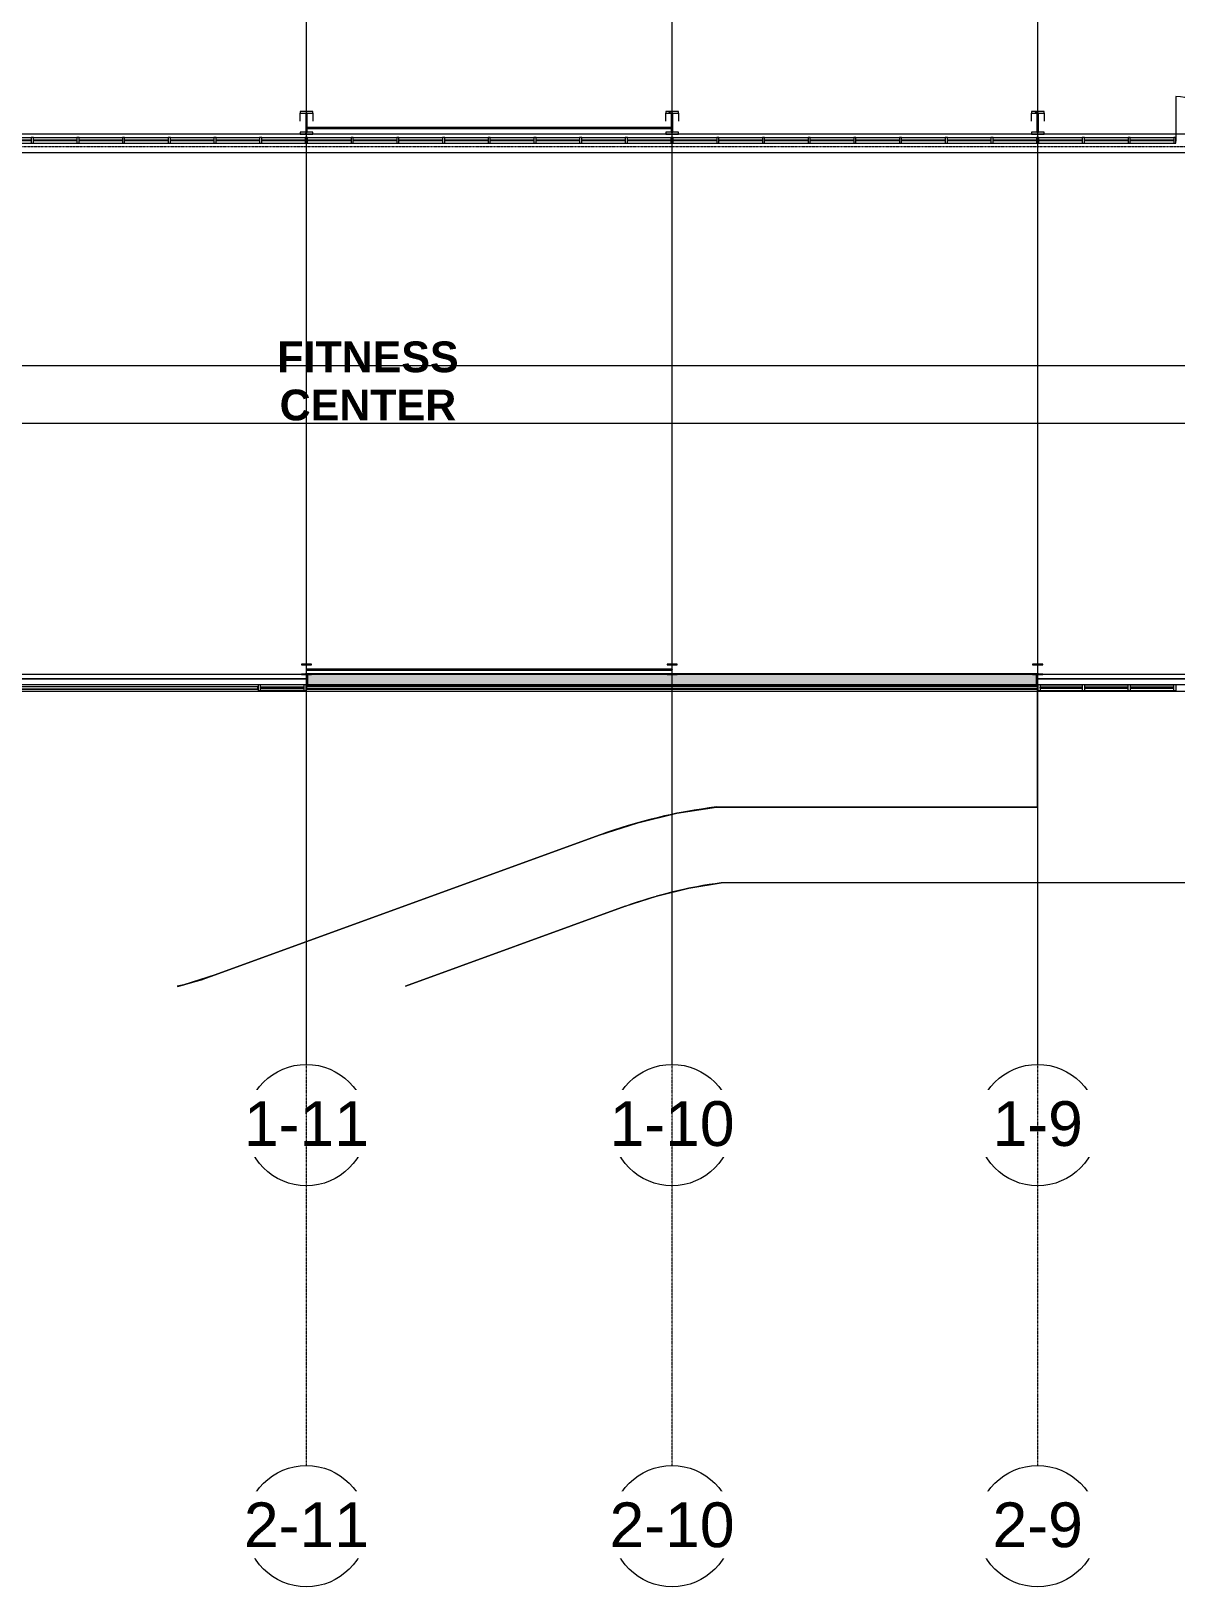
# Model space of a CAD drawing. Header units: inches. Extents: x 25369 to 33163, y -23509 to -20274.
# Drawn here: x 29088 to 29995, y -23509 to -22278 of the extents above; entities that cross this region are included whole.
import ezdxf

# ---------------------------------------------------------------- set-up
doc = ezdxf.new("R2010")
doc.units = ezdxf.units.IN
doc.header["$MEASUREMENT"] = 0
doc.linetypes.add('Grid Line 1_2_', pattern=[0.875, 0.5, -0.125, 0.125, -0.125])
for name, color, linetype, lineweight in [('A-DOOR', 31, 'Continuous', 13), ('A-FLOR', 192, 'Continuous', 13), ('A-GLAZ-CURT', 52, 'Continuous', 13), ('A-GLAZ-CWMG', 51, 'Continuous', 13), ('A-SITE-ROAD', 130, 'Continuous', 13), ('A-SITE-SWLK', 140, 'Continuous', 13), ('A-WALL', 113, 'Continuous', 13), ('A-WALL-PATT', 111, 'Continuous', 25), ('C-TOPO', 7, 'Continuous', 13), ('G-ANNO-SYMB', 111, 'Continuous', 9), ('L-SITE-WALL', 31, 'Continuous', 13), ('M-AREA-IDEN', 171, 'Continuous', 9), ('S-BEAM', 12, 'Continuous', 13), ('S-COLS', 52, 'Continuous', 13), ('S-GRID', 1, 'Continuous', 9), ('S-GRID-IDEN', 1, 'Continuous', 9)]:
    doc.layers.add(name, color=color, linetype=linetype, lineweight=lineweight)
doc.styles.add('Arial', font='arial.ttf', dxfattribs={"height": 35.407186})
doc.styles.add('Arial_B', font='arialbd.ttf', dxfattribs={"height": 24.354149})
pattern_1 = [(225, (29885.494, -22360.053), (19.00703, -19.00703), []), (225, (29885.494, -22388.853), (19.00703, -19.00703), [])]
pattern_2 = [(225, (29595.994, -22360.053), (19.00703, -19.00703), []), (225, (29595.994, -22388.853), (19.00703, -19.00703), [])]
pattern_3 = [(225, (29306.494, -22360.053), (19.00703, -19.00703), []), (225, (29306.494, -22388.853), (19.00703, -19.00703), [])]

# ---------------------------------------------------------------- blocks, each defined once
blk = doc.blocks.new('Struct_Xcel_Sports Complex_rvt-2-Overall Floor Plan')
at = {"layer": 'A-FLOR', "color": 43, "lineweight": 9}
for p, q in [((23375.5, -22790.8), (22941.6, -22790.8)), ((24133, -22790.8), (23954.3, -22790.8))]:
    blk.add_line(p, q, dxfattribs=at)
at = {"layer": 'L-SITE-WALL', "color": 43, "lineweight": 9}
for p, q in [((23337.1, -22798.8), (22941, -22798.8)), ((22941.6, -22790.8), (23375.5, -22790.8)), ((23954.5, -22798.8), (23375.3, -22798.8)), ((23954.3, -22790.8), (24133, -22790.8))]:
    blk.add_line(p, q, dxfattribs=at)
blk = doc.blocks.new('W-Wide Flange-Column - B2_E-V1-Overall Floor Plan')
at = {"layer": 'S-COLS', "lineweight": 9}
h = blk.add_hatch(dxfattribs=at)
h.set_pattern_fill('FP_8', color=253, style=0, pattern_type=2)
h.set_pattern_definition([(225, (29306.494, -22783.178), (19.00703, -19.00703), []), (225, (29306.494, -22811.978), (19.00703, -19.00703), [])])
h.paths.add_polyline_path([(4, 4.1), (-4, 4.1), (-4, 3.7), (-0.8, 3.7), (-0.3, 3.5), (-0.1, 3), (-0.1, 0.7), (0.1, 0.7), (0.1, 0.7), (0.1, 3), (0.3, 3.5), (0.8, 3.7), (4, 3.7)], flags=0)
h.paths.add_polyline_path([(0.1, -0.2), (0, -0.3), (-0.1, -0.3), (-0.1, -3), (-0.3, -3.5), (-0.8, -3.7), (-4, -3.7), (-4, -4.1), (4, -4.1), (4, -3.7), (0.8, -3.7), (0.3, -3.5), (0.1, -3), (0.1, -0.2)], flags=0)
at = {"layer": 'S-COLS', "color": 7}
for p, q in [((4, 4.1), (-4, 4.1)), ((-4, 4.1), (-4, 3.7)), ((-4, 3.7), (-0.8, 3.7)), ((-0.1, 3), (-0.1, 0.7)), ((0.1, 0.6), (0.1, 3)), ((0.8, 3.7), (4, 3.7)), ((4, 3.7), (4, 4.1)), ((-0.8, -3.7), (-4, -3.7)), ((-4, -3.7), (-4, -4.1)), ((-4, -4.1), (4, -4.1)), ((-0.1, -0.3), (-0.1, -3)), ((0.1, -3), (0.1, -0.2)), ((4, -3.7), (0.8, -3.7)), ((4, -4.1), (4, -3.7))]:
    blk.add_line(p, q, dxfattribs=at)
for centre, start, end in [((-0.8, 3), 0, 90), ((0.8, 3), 90, 180), ((-0.8, -3), 270, 0), ((0.8, -3), 180, 270)]:
    blk.add_arc(centre, 0.691, start, end, dxfattribs=at)
blk = doc.blocks.new('W-Wide Flange-Column - B2_E-V2-Overall Floor Plan')
at = {"layer": 'S-COLS', "lineweight": 9}
h = blk.add_hatch(dxfattribs=at)
h.set_pattern_fill('FP_9', color=253, style=0, pattern_type=2)
h.set_pattern_definition([(225, (29595.994, -22783.178), (19.00703, -19.00703), []), (225, (29595.994, -22811.978), (19.00703, -19.00703), [])])
h.paths.add_polyline_path([(4, 4.1), (-4, 4.1), (-4, 3.7), (-0.8, 3.7), (-0.3, 3.5), (-0.1, 3), (-0.1, 0.7), (0.1, 0.7), (0.1, 0.7), (0.1, 3), (0.3, 3.5), (0.8, 3.7), (4, 3.7)], flags=0)
h.paths.add_polyline_path([(-0.1, -0.2), (-0.1, -3), (-0.3, -3.5), (-0.8, -3.7), (-4, -3.7), (-4, -4.1), (4, -4.1), (4, -3.7), (0.8, -3.7), (0.3, -3.5), (0.1, -3), (0.1, -0.3), (-0.1, -0.2)], flags=0)
at = {"layer": 'S-COLS', "color": 7}
for p, q in [((4, 4.1), (-4, 4.1)), ((-4, 4.1), (-4, 3.7)), ((-4, 3.7), (-0.8, 3.7)), ((-0.1, 3), (-0.1, 0.6)), ((0.1, 0.7), (0.1, 3)), ((0.8, 3.7), (4, 3.7)), ((4, 3.7), (4, 4.1)), ((-0.8, -3.7), (-4, -3.7)), ((-4, -3.7), (-4, -4.1)), ((-4, -4.1), (4, -4.1)), ((-0.1, -0.2), (-0.1, -3)), ((0.1, -3), (0.1, -0.3)), ((4, -3.7), (0.8, -3.7)), ((4, -4.1), (4, -3.7))]:
    blk.add_line(p, q, dxfattribs=at)
for centre, start, end in [((-0.8, 3), 0, 90), ((0.8, 3), 90, 180), ((-0.8, -3), 270, 0), ((0.8, -3), 180, 270)]:
    blk.add_arc(centre, 0.691, start, end, dxfattribs=at)
blk = doc.blocks.new('W-Wide Flange-Column - B2_E-V3-Overall Floor Plan')
at = {"layer": 'S-COLS', "color": 7}
for p, q in [((4, 4.1), (-4, 4.1)), ((-4, 4.1), (-4, 3.7)), ((-4, 3.7), (-0.8, 3.7)), ((-0.1, 3), (-0.1, -3)), ((0.1, -3), (0.1, 3)), ((0.8, 3.7), (4, 3.7)), ((4, 3.7), (4, 4.1)), ((-0.8, -3.7), (-4, -3.7)), ((-4, -3.7), (-4, -4.1)), ((-4, -4.1), (4, -4.1)), ((4, -3.7), (0.8, -3.7)), ((4, -4.1), (4, -3.7))]:
    blk.add_line(p, q, dxfattribs=at)
for centre, start, end in [((-0.8, 3), 0, 90), ((0.8, 3), 90, 180), ((-0.8, -3), 270, 0), ((0.8, -3), 180, 270)]:
    blk.add_arc(centre, 0.691, start, end, dxfattribs=at)
blk = doc.blocks.new('Rectangular Mullion - Exterior 2_ x 4_5_-1142339-Overall Floor Plan')
at = {"layer": 'A-GLAZ-CWMG', "color": 7}
for p, q in [((-2, 3), (0, 3)), ((-2, -1.5), (-2, 3)), ((0, 3), (0, -1.5)), ((0, -1.5), (-2, -1.5))]:
    blk.add_line(p, q, dxfattribs=at)
blk = doc.blocks.new('System Panel - INSULATED LOW-E GLAZING _SEE ELEVATIONS FOR U-FACTOR_ SHGC_ _ LT_-827433-Overall Floor Plan')
at = {"layer": 'A-GLAZ-CURT', "color": 7}
for p, q in [((17.09375, -0.25), (-17.09375, -0.25)), ((-17.09375, -0.25), (-17.09375, -1.25)), ((-17.09375, -1.25), (17.09375, -1.25)), ((17.09375, -1.25), (17.09375, -0.25))]:
    blk.add_line(p, q, dxfattribs=at)
at = {"layer": 'A-GLAZ-CURT', "color": 10, "lineweight": 9}
for p, q in [((-17.09375, -1.25), (-17.09375, -0.25)), ((17.09375, -0.25), (-17.09375, -0.25)), ((-17.09375, -1.25), (17.09375, -1.25)), ((17.09375, -0.25), (17.09375, -1.25))]:
    blk.add_line(p, q, dxfattribs=at)
blk = doc.blocks.new('Rectangular Mullion - Exterior 2_ x 4_5_-V15-Overall Floor Plan')
at = {"layer": 'A-GLAZ-CWMG', "color": 43, "lineweight": 9}
for p, q in [((22206.3, -22795.4), (22240.5, -22795.4)), ((22206.3, -22799.9), (22240.5, -22799.9))]:
    blk.add_line(p, q, dxfattribs=at)
blk = doc.blocks.new('Rectangular Mullion - Exterior 2_ x 4_5_-1115231-Overall Floor Plan')
at = {"layer": 'A-GLAZ-CWMG', "color": 7}
for p, q in [((-1, 3), (1, 3)), ((-1, -1.5), (-1, 3)), ((1, 3), (1, -1.5)), ((1, -1.5), (-1, -1.5))]:
    blk.add_line(p, q, dxfattribs=at)
blk = doc.blocks.new('columns and girder2 - one-V29-Overall Floor Plan')
at = {"layer": 'S-BEAM', "lineweight": 9}
h = blk.add_hatch(dxfattribs=at)
h.set_pattern_fill('FP_32', color=253, style=0, pattern_type=2)
h.set_pattern_definition(pattern_1)
h.paths.add_polyline_path([(5, -0.5), (-5, -0.5), (-5, -2), (5, -2)], flags=0)
h.paths.add_polyline_path([(-5, -17), (-5, -18.5), (5, -18.5), (5, -17)], flags=0)
h.paths.add_polyline_path([(5, -1204.9), (-5, -1204.9), (-5, -1206.4), (5, -1206.4)], flags=0)
h.paths.add_polyline_path([(-5, -1224.3), (-5, -1225.8), (5, -1225.8), (5, -1224.3)], flags=0)
h = blk.add_hatch(dxfattribs=at)
h.set_pattern_fill('FP_32', color=253, style=0, pattern_type=2)
h.set_pattern_definition(pattern_1)
h.paths.add_polyline_path([(0.6, -2), (-0.6, -2), (-0.6, -17), (0.6, -17)], flags=0)
h.paths.add_polyline_path([(0.6, -1206.4), (-0.6, -1206.4), (-0.6, -1224.3), (0.6, -1224.3)], flags=0)
at = {"layer": 'S-BEAM', "color": 7}
for p, q in [((5, -0.5), (-5, -0.5)), ((-5, -0.5), (-5, -2)), ((-5, -2), (5, -2)), ((0.6, -2), (-0.6, -2)), ((-0.6, -2), (-0.6, -17)), ((0.6, -17), (0.6, -2)), ((5, -2), (5, -0.5)), ((5, -17), (-5, -17)), ((-5, -17), (-5, -18.5)), ((-5, -18.5), (5, -18.5)), ((-0.6, -17), (0.6, -17)), ((5, -18.5), (5, -17)), ((5, -1204.9), (-5, -1204.9)), ((-5, -1204.9), (-5, -1206.4)), ((-5, -1206.4), (5, -1206.4)), ((0.6, -1206.4), (-0.6, -1206.4)), ((-0.6, -1206.4), (-0.6, -1224.3)), ((0.6, -1224.3), (0.6, -1206.4)), ((5, -1206.4), (5, -1204.9)), ((5, -1224.3), (-5, -1224.3)), ((-5, -1224.3), (-5, -1225.8)), ((-5, -1225.8), (5, -1225.8)), ((-0.6, -1224.3), (0.6, -1224.3)), ((5, -1225.8), (5, -1224.3))]:
    blk.add_line(p, q, dxfattribs=at)
at = {"layer": 'S-BEAM', "color": 43, "lineweight": 9}
for p, q in [((-5, -17), (-5, -10.7)), ((5, -10.7), (5, -17)), ((-5, -1211.9), (-5, -1206.4)), ((5, -1206.4), (5, -1211.9))]:
    blk.add_line(p, q, dxfattribs=at)
blk = doc.blocks.new('columns and girder2 - one-V30-Overall Floor Plan')
at = {"layer": 'S-BEAM', "lineweight": 9}
h = blk.add_hatch(dxfattribs=at)
h.set_pattern_fill('FP_33', color=253, style=0, pattern_type=2)
h.set_pattern_definition(pattern_2)
h.paths.add_polyline_path([(5, -0.5), (-5, -0.5), (-5, -2), (5, -2)], flags=0)
h.paths.add_polyline_path([(3.1, -17), (-5, -17), (-5, -18.5), (5, -18.5), (5, -17)], flags=0)
h.paths.add_polyline_path([(5, -1204.9), (-5, -1204.9), (-5, -1206.4), (5, -1206.4)], flags=0)
h.paths.add_polyline_path([(-5, -1224.3), (-5, -1225.8), (5, -1225.8), (5, -1224.3)], flags=0)
h = blk.add_hatch(dxfattribs=at)
h.set_pattern_fill('FP_33', color=253, style=0, pattern_type=2)
h.set_pattern_definition(pattern_2)
h.paths.add_polyline_path([(0, -5.7), (0.2, -5.6), (0, -5.7)], flags=0)
h.paths.add_polyline_path([(0.6, -2), (-0.6, -2), (-0.6, -17), (0.6, -17), (0.6, -5.7), (-0.2, -5.7), (-0.4, -5.3), (-0.2, -4.8), (0, -4.7), (0.6, -4.7), (0.6, -3.9)], flags=0)
h.paths.add_polyline_path([(-0.6, -1206.4), (-0.6, -1224.3), (0.6, -1224.3), (0.6, -1222.3), (0, -1222.2), (-0.3, -1222), (-0.4, -1221.7), (-0.2, -1221.4), (0, -1221.3), (0.6, -1221.3), (0.6, -1206.4)], flags=0)
at = {"layer": 'S-BEAM', "color": 7}
for p, q in [((5, -0.5), (-5, -0.5)), ((-5, -0.5), (-5, -2)), ((-5, -2), (5, -2)), ((0.6, -2), (-0.6, -2)), ((-0.6, -2), (-0.6, -17)), ((0.6, -4.7), (0.6, -2)), ((0.6, -17), (0.6, -5.7)), ((5, -2), (5, -0.5)), ((5, -17), (-5, -17)), ((-5, -17), (-5, -18.5)), ((-5, -18.5), (5, -18.5)), ((-0.6, -17), (0.6, -17)), ((5, -18.5), (5, -17)), ((5, -1204.9), (-5, -1204.9)), ((-5, -1204.9), (-5, -1206.4)), ((-5, -1206.4), (5, -1206.4)), ((0.6, -1206.4), (-0.6, -1206.4)), ((-0.6, -1206.4), (-0.6, -1224.3)), ((0.6, -1221.3), (0.6, -1206.4)), ((5, -1206.4), (5, -1204.9)), ((5, -1224.3), (-5, -1224.3)), ((-5, -1224.3), (-5, -1225.8)), ((-5, -1225.8), (5, -1225.8)), ((-0.6, -1224.3), (0.6, -1224.3)), ((0.6, -1224.3), (0.6, -1222.3)), ((5, -1225.8), (5, -1224.3))]:
    blk.add_line(p, q, dxfattribs=at)
at = {"layer": 'S-BEAM', "color": 43, "lineweight": 9}
for p, q in [((-5, -17), (-5, -10.7)), ((5, -10.7), (5, -17)), ((-5, -1211.9), (-5, -1206.4)), ((5, -1206.4), (5, -1211.9))]:
    blk.add_line(p, q, dxfattribs=at)
blk = doc.blocks.new('columns and girder2 - one-V31-Overall Floor Plan')
at = {"layer": 'S-BEAM', "lineweight": 9}
h = blk.add_hatch(dxfattribs=at)
h.set_pattern_fill('FP_34', color=253, style=0, pattern_type=2)
h.set_pattern_definition(pattern_3)
h.paths.add_polyline_path([(5, -0.5), (-5, -0.5), (-5, -2), (5, -2)], flags=0)
h.paths.add_polyline_path([(5, -17), (-5, -17), (-5, -18.5), (5, -18.5)], flags=0)
h.paths.add_polyline_path([(5, -1204.9), (-5, -1204.9), (-5, -1206.4), (5, -1206.4)], flags=0)
h.paths.add_polyline_path([(-5, -1224.3), (-5, -1225.8), (5, -1225.8), (5, -1224.3)], flags=0)
h = blk.add_hatch(dxfattribs=at)
h.set_pattern_fill('FP_34', color=253, style=0, pattern_type=2)
h.set_pattern_definition(pattern_3)
h.paths.add_polyline_path([(0.6, -2), (-0.6, -2), (-0.6, -4.7), (0.1, -4.8), (0.3, -4.9), (0.4, -5.3), (0.3, -5.6), (-0.1, -5.7), (-0.6, -5.7), (-0.6, -17), (0.6, -17), (0.6, -3.9)], flags=0)
h.paths.add_polyline_path([(-0.6, -1206.4), (-0.6, -1221.3), (-0.3, -1221.3), (0, -1221.5), (0.1, -1221.8), (-0.1, -1222.1), (-0.3, -1222.3), (-0.6, -1222.3), (-0.6, -1224.3), (0.6, -1224.3), (0.6, -1206.4)], flags=0)
at = {"layer": 'S-BEAM', "color": 7}
for p, q in [((5, -0.5), (-5, -0.5)), ((-5, -0.5), (-5, -2)), ((-5, -2), (5, -2)), ((0.6, -2), (-0.6, -2)), ((-0.6, -2), (-0.6, -4.7)), ((-0.6, -5.7), (-0.6, -17)), ((0.6, -17), (0.6, -2)), ((5, -2), (5, -0.5)), ((5, -17), (-5, -17)), ((-5, -17), (-5, -18.5)), ((-5, -18.5), (5, -18.5)), ((-0.6, -17), (0.6, -17)), ((5, -18.5), (5, -17)), ((5, -1204.9), (-5, -1204.9)), ((-5, -1204.9), (-5, -1206.4)), ((-5, -1206.4), (5, -1206.4)), ((0.6, -1206.4), (-0.6, -1206.4)), ((-0.6, -1206.4), (-0.6, -1221.3)), ((0.6, -1224.3), (0.6, -1206.4)), ((5, -1206.4), (5, -1204.9)), ((5, -1224.3), (-5, -1224.3)), ((-5, -1224.3), (-5, -1225.8)), ((-5, -1225.8), (5, -1225.8)), ((-0.6, -1222.3), (-0.6, -1224.3)), ((-0.6, -1224.3), (0.6, -1224.3)), ((5, -1225.8), (5, -1224.3))]:
    blk.add_line(p, q, dxfattribs=at)
at = {"layer": 'S-BEAM', "color": 43, "lineweight": 9}
for p, q in [((-5, -17), (-5, -10.7)), ((5, -10.7), (5, -17)), ((-5, -1211.9), (-5, -1206.4)), ((5, -1206.4), (5, -1211.9))]:
    blk.add_line(p, q, dxfattribs=at)
blk = doc.blocks.new('System Panel - INSULATED LOW-E GLAZING _SEE ELEVATIONS FOR U-FACTOR_ SHGC_ _ LT_-1142335-Overall Floor Plan')
at = {"layer": 'A-GLAZ-CURT', "color": 7}
for p, q in [((16.53125, -0.25), (-16.53125, -0.25)), ((-16.53125, -0.25), (-16.53125, -1.25)), ((-16.53125, -1.25), (16.53125, -1.25)), ((16.53125, -1.25), (16.53125, -0.25))]:
    blk.add_line(p, q, dxfattribs=at)
at = {"layer": 'A-GLAZ-CURT', "color": 10, "lineweight": 9}
for p, q in [((-16.53125, -1.25), (-16.53125, -0.25)), ((16.53125, -0.25), (-16.53125, -0.25)), ((-16.53125, -1.25), (16.53125, -1.25)), ((16.53125, -0.25), (16.53125, -1.25))]:
    blk.add_line(p, q, dxfattribs=at)
blk = doc.blocks.new('Rectangular Mullion - Exterior 2_ x 4_5_-1136166-Overall Floor Plan')
at = {"layer": 'A-GLAZ-CWMG', "color": 43, "lineweight": 9}
for p, q in [((23956.5, -22795.4), (23989.6, -22795.4)), ((23956.5, -22799.9), (23989.6, -22799.9))]:
    blk.add_line(p, q, dxfattribs=at)
blk = doc.blocks.new('Rectangular Mullion - Exterior 2_ x 4_5_-1142359-Overall Floor Plan')
at = {"layer": 'A-GLAZ-CWMG', "color": 7}
for p, q in [((-2, 1.5), (0, 1.5)), ((-2, -3), (-2, 1.5)), ((0, 1.5), (0, -3)), ((0, -3), (-2, -3))]:
    blk.add_line(p, q, dxfattribs=at)
blk = doc.blocks.new('Rectangular Mullion - Exterior 2_ x 4_5_-1142353-Overall Floor Plan')
at = {"layer": 'A-GLAZ-CWMG', "color": 7}
for p, q in [((0, 1.5), (-2, 1.5)), ((-2, 1.5), (-2, -3)), ((0, -3), (0, 1.5)), ((-2, -3), (0, -3))]:
    blk.add_line(p, q, dxfattribs=at)
blk = doc.blocks.new('System Panel - INSULATED LOW-E GLAZING _SEE ELEVATIONS FOR U-FACTOR_ SHGC_ _ LT_-827454-Overall Floor Plan')
at = {"layer": 'A-GLAZ-CURT', "color": 7}
for p, q in [((17.09375, 1.25), (-17.09375, 1.25)), ((-17.09375, 1.25), (-17.09375, 0.25)), ((-17.09375, 0.25), (17.09375, 0.25)), ((17.09375, 0.25), (17.09375, 1.25))]:
    blk.add_line(p, q, dxfattribs=at)
at = {"layer": 'A-GLAZ-CURT', "color": 10, "lineweight": 9}
for p, q in [((-17.09375, 0.25), (-17.09375, 1.25)), ((17.09375, 1.25), (-17.09375, 1.25)), ((-17.09375, 0.25), (17.09375, 0.25)), ((17.09375, 1.25), (17.09375, 0.25))]:
    blk.add_line(p, q, dxfattribs=at)
blk = doc.blocks.new('Rectangular Mullion - Exterior 2_ x 4_5_-1060760-Overall Floor Plan')
at = {"layer": 'A-GLAZ-CWMG', "color": 43, "lineweight": 9}
for p, q in [((25834, -22795.4), (25799.8, -22795.4)), ((25834, -22799.9), (25799.8, -22799.9))]:
    blk.add_line(p, q, dxfattribs=at)
blk = doc.blocks.new('Door_Single_Storefront - one-1970957-Overall Floor Plan')
at = {"layer": 'A-DOOR', "color": 43, "lineweight": 9}
blk.add_line((-17.65625, 35.3125), (-17.65625, 0), dxfattribs=at)
blk.add_arc((-17.65625, 0), 35.3125, 360, 90, dxfattribs=at)
blk = doc.blocks.new('System Panel - Interior Glazing-1220293-Overall Floor Plan')
at = {"layer": 'A-GLAZ-CURT', "color": 7}
for p, q in [((17.21875, -0.5625), (-17.21875, -0.5625)), ((-17.21875, -0.5625), (-17.21875, -0.9375)), ((-17.21875, -0.9375), (17.21875, -0.9375)), ((17.21875, -0.9375), (17.21875, -0.5625))]:
    blk.add_line(p, q, dxfattribs=at)
blk = doc.blocks.new('Rectangular Mullion - Interior 1_75_ x 4_5_-1179494-Overall Floor Plan')
at = {"layer": 'A-GLAZ-CWMG', "color": 43, "lineweight": 9}
for p, q in [((24570.5, -22362.3), (24604.9, -22362.3)), ((24570.5, -22366.8), (24604.9, -22366.8))]:
    blk.add_line(p, q, dxfattribs=at)
blk = doc.blocks.new('Rectangular Mullion - Interior 1_75_ x 4_5_-1220290-Overall Floor Plan')
at = {"layer": 'A-GLAZ-CWMG', "color": 7}
for p, q in [((-0.875, 3), (0.875, 3)), ((-0.875, -1.5), (-0.875, 3)), ((0.875, 3), (0.875, -1.5)), ((0.875, -1.5), (-0.875, -1.5))]:
    blk.add_line(p, q, dxfattribs=at)
blk = doc.blocks.new('Round Bar - 1_-1257056-Overall Floor Plan')
at = {"layer": 'S-BEAM', "color": 43, "lineweight": 9}
for p, q in [((24678.6, -22354.3), (24533.4, -22354.3)), ((24533.4, -22355.3), (24678.6, -22355.3))]:
    blk.add_line(p, q, dxfattribs=at)
for start_param, end_param in [(0, 3.141593), (3.141593, 6.283185)]:
    blk.add_ellipse((24533.4, -22354.8), major_axis=(0, 0.5), ratio=0.73532, start_param=start_param, end_param=end_param, dxfattribs=at)
blk = doc.blocks.new('Round Bar - 1_-1257174-Overall Floor Plan')
at = {"layer": 'S-BEAM', "color": 43, "lineweight": 9}
for p, q in [((24822.9, -22354.3), (24677.6, -22354.3)), ((24677.7, -22355.3), (24822.9, -22355.3))]:
    blk.add_line(p, q, dxfattribs=at)
for start_param, end_param in [(0, 3.141593), (3.141593, 6.283185)]:
    blk.add_ellipse((24822.9, -22354.8), major_axis=(0, 0.5), ratio=0.73532, start_param=start_param, end_param=end_param, dxfattribs=at)
blk = doc.blocks.new('Round Bar - 1_-1264636-Overall Floor Plan')
at = {"layer": 'S-BEAM', "color": 43, "lineweight": 9}
for p, q in [((24678.9, -22782.9), (24533.3, -22782.9)), ((24533.3, -22783.9), (24678.9, -22783.9))]:
    blk.add_line(p, q, dxfattribs=at)
for start_param, end_param in [(0, 3.141593), (3.141593, 6.283185)]:
    blk.add_ellipse((24533.3, -22783.4), major_axis=(0, 0.5), ratio=0.440323, start_param=start_param, end_param=end_param, dxfattribs=at)
blk = doc.blocks.new('Round Bar - 1_-1264677-Overall Floor Plan')
at = {"layer": 'S-BEAM', "color": 43, "lineweight": 9}
for p, q in [((24822.9, -22782.9), (24677.3, -22782.9)), ((24677.3, -22783.9), (24822.9, -22783.9))]:
    blk.add_line(p, q, dxfattribs=at)
for start_param, end_param in [(0, 3.141593), (3.141593, 6.283185)]:
    blk.add_ellipse((24822.9, -22783.4), major_axis=(0, 0.5), ratio=0.440323, start_param=start_param, end_param=end_param, dxfattribs=at)
blk = doc.blocks.new('Grid - Grid Head - Circle-14747-Overall Floor Plan')
at = {"layer": 'S-GRID-IDEN'}
blk.add_circle((0, 0), 0.25, dxfattribs=at)

msp = doc.modelspace()

# ---------------------------------------------------------------- hatches: boundary and pattern name
at = {"layer": 'A-WALL-PATT', "lineweight": 9}
h = msp.add_hatch(dxfattribs=at)
h.set_pattern_fill('FP_18', color=253, style=0, pattern_type=2)
h.set_pattern_definition([(161.57, (5932.064, 0.96), (-7.6802237, -0.0009796), [0, -54.643, 6.067, 0]), (18.43, (5930.144, 0.96), (-7.6802237, 0.0009796), [0, -54.643, 6.067, 0]), (108.43, (5932.064, 0.96), (3.8382953, -19.20136532), [18.211, -42.499]), (71.57, (5930.144, 0.96), (3.8382953, 19.20136532), [18.211, -42.499])])
h.paths.add_polyline_path([(29884.6, -22795.3), (29884.6, -22787.3), (29307.4, -22787.3), (29307.4, -22795.3), (29881.5, -22795.3)], flags=0)
h = msp.add_hatch(dxfattribs=at)
h.set_pattern_fill('FP_20', color=253, style=0, pattern_type=2)
h.set_pattern_definition([(0, (5931.104, 0), (30.72, 7.68), [2.534, -20.506, 2.534, -20.506, -122.88]), (0, (5931.104, 0), (30.72, 7.68), [-46.08, 2.534, -43.546, 2.534, -20.506, -53.76]), (0, (5931.104, 0), (30.72, 7.68), [-115.2, 2.534, -12.826, 2.534, -35.866]), (120, (5942.624, 3.84), (-22.0110751, 22.7643004), [2.534, -20.506, 2.534, -20.506, -122.88]), (120, (5942.624, 3.84), (-22.0110751, 22.7643004), [-46.08, 2.534, -43.546, 2.534, -20.506, -53.76]), (120, (5942.624, 3.84), (-22.0110751, 22.7643004), [-115.2, 2.534, -12.826, 2.534, -35.866]), (240, (5946.464, 19.2), (-8.7089249, -30.4443004), [2.534, -20.506, 2.534, -20.506, -122.88]), (240, (5946.464, 19.2), (-8.7089249, -30.4443004), [-46.08, 2.534, -43.546, 2.534, -20.506, -53.76]), (240, (5946.464, 19.2), (-8.7089249, -30.4443004), [-115.2, 2.534, -12.826, 2.534, -35.866])])
h.paths.add_polyline_path([(29307.4, -22795.8), (29884.6, -22795.8), (29884.6, -22795.3), (29307.4, -22795.3)], flags=0)
h = msp.add_hatch(dxfattribs=at)
h.set_pattern_fill('FP_21', color=253, style=0, pattern_type=2)
h.set_pattern_definition([(0, (5931.104, 0), (0, 24), []), (90, (5931.104, 0), (-24, 1e-15), [])])
h.paths.add_polyline_path([(29884.6, -22796.8), (29884.6, -22795.8), (29307.4, -22795.8), (29307.4, -22796.8), (29768.4, -22796.8)], flags=0)

# ---------------------------------------------------------------- linework, layer by layer
at = {"layer": 'A-SITE-ROAD', "color": 43, "lineweight": 9}
for p, q in [((32090, -22952.1), (29635, -22952.1)), ((29385, -23034), (29558.9, -22970.7))]:
    msp.add_line(p, q, dxfattribs=at)
msp.add_arc((29682.1, -23309), 360, 97.5129, 110, dxfattribs=at)
at = {"layer": 'A-SITE-SWLK', "color": 43, "lineweight": 9}
for p, q in [((29885.4, -22892.1), (29885.4, -22799.4)), ((29631.2, -22892.1), (29885.4, -22892.1)), ((29234.3, -23025), (29538.4, -22914.3))]:
    msp.add_line(p, q, dxfattribs=at)
for centre, radius, start, end in [((29682.1, -23309), 420, 96.9549, 110), ((29131.7, -22743.1), 300, 284.0694, 290)]:
    msp.add_arc(centre, radius, start, end, dxfattribs=at)
at = {"layer": 'A-WALL', "color": 7}
for p, q in [((29306.6, -22787.3), (29306.6, -22798.6)), ((29595.7, -22786.6), (29306.8, -22786.6)), ((29307.4, -22787.3), (29307.4, -22796.8)), ((29592, -22787.3), (29310.5, -22787.3)), ((29885.2, -22786.6), (29596.3, -22786.6)), ((29881.5, -22787.3), (29600, -22787.3)), ((29884.6, -22796.8), (29884.6, -22787.3)), ((29885.4, -22798.6), (29885.4, -22787.3)), ((29267.9, -22796.9), (28872.4, -22796.9)), ((28872.4, -22798.5), (29267.9, -22798.5)), ((29267.9, -22798.5), (29267.9, -22796.9)), ((29885.4, -22796.8), (29306.6, -22796.8)), ((29885.4, -22798.3), (29306.6, -22798.3)), ((29306.6, -22798.6), (29885.4, -22798.6)), ((29884.6, -22795.3), (29307.4, -22795.3)), ((29884.6, -22795.8), (29307.4, -22795.8))]:
    msp.add_line(p, q, dxfattribs=at)
at = {"layer": 'C-TOPO', "color": 43, "lineweight": 9}
for p, q in [((29306.6, -22790.8), (28872.7, -22790.8)), ((30064.1, -22790.8), (29885.4, -22790.8)), ((29885.4, -22892.1), (29885.4, -22798.8)), ((29885.4, -22798.8), (29885.6, -22798.8)), ((29885.6, -22798.8), (29885.4, -22798.8)), ((29885.4, -22798.8), (29885.4, -22892.1)), ((29568.8, -22904.6), (29599.8, -22897.1)), ((29599.8, -22897.1), (29568.8, -22904.6)), ((29599.8, -22897.1), (29631.2, -22892.1)), ((29631.2, -22892.1), (29599.8, -22897.1)), ((29631.2, -22892.1), (29885.4, -22892.1)), ((29885.4, -22892.1), (29631.2, -22892.1)), ((29538.4, -22914.3), (29568.8, -22904.6)), ((29568.8, -22904.6), (29538.4, -22914.3)), ((29234.3, -23025), (29538.4, -22914.3)), ((29538.4, -22914.3), (29234.3, -23025)), ((29609.2, -22956.4), (29583.8, -22962.6)), ((29583.8, -22962.6), (29609.2, -22956.4)), ((29635, -22952.1), (29609.2, -22956.4)), ((29609.2, -22956.4), (29635, -22952.1)), ((32295.1, -22952.1), (29635, -22952.1)), ((32216, -22952.1), (29635, -22952.1)), ((29558.9, -22970.7), (29385, -23034)), ((29385, -23034), (29558.9, -22970.7)), ((29558.9, -22970.7), (29583.8, -22962.6)), ((29558.9, -22970.7), (29583.8, -22962.6)), ((29204.2, -23034), (29209.4, -23032.9)), ((29209.4, -23032.9), (29204.2, -23034)), ((29209.4, -23032.9), (29234.3, -23025)), ((29234.3, -23025), (29209.4, -23032.9))]:
    msp.add_line(p, q, dxfattribs=at)
at = {"layer": 'G-ANNO-SYMB'}
for p, q in [((32514.7, -22374.4), (27928.4, -22374.4)), ((32514.7, -22588.6), (27924.8, -22588.6))]:
    msp.add_line(p, q, dxfattribs=at)
at = {"layer": 'L-SITE-WALL', "color": 43, "lineweight": 9}
for p, q in [((28872.1, -22798.8), (29268.2, -22798.8)), ((29306.4, -22798.8), (29885.6, -22798.8)), ((31163.9, -22800.8), (28706.1, -22800.8))]:
    msp.add_line(p, q, dxfattribs=at)
at = {"layer": 'S-GRID', "linetype": 'Grid Line 1_2_'}
for p, q in [((29306.5, -23095.8), (29306.5, -20550.1)), ((29596, -23095.8), (29596, -20550.1)), ((29885.5, -23095.8), (29885.5, -20550.1)), ((32650.2, -22359.6), (28584.6, -22359.6)), ((33028.6, -22359.6), (28668.6, -22359.6)), ((32932.6, -22369.6), (28668.6, -22369.6)), ((32358.4, -22543.1), (27402.5, -22543.1)), ((32650.2, -22543.1), (27721.3, -22543.1)), ((32358.4, -22787.3), (27402.5, -22787.3)), ((32650.2, -22787.3), (27721.3, -22787.3)), ((32262.4, -22795.3), (27498.5, -22795.3)), ((32554.2, -22795.3), (27846.6, -22795.3))]:
    msp.add_line(p, q, dxfattribs=at)

# ---------------------------------------------------------------- block references
at = {"color": 250, "lineweight": 5}
msp.add_blockref('Struct_Xcel_Sports Complex_rvt-2-Overall Floor Plan', (5931.1, 0), dxfattribs=at)
at = {"layer": 'A-DOOR', "color": 43, "lineweight": 9}
msp.add_blockref('Door_Single_Storefront - one-1970957-Overall Floor Plan', (30012.6, -22365.3), dxfattribs=at)
at = {"layer": 'A-GLAZ-CURT', "color": 43, "lineweight": 9, "rotation": 180}
for p in [(29071.3, -22365.3), (29107.5, -22365.3), (29143.6, -22365.3), (29179.8, -22365.3), (29216, -22365.3), (29252.2, -22365.3), (29288.4, -22365.3), (29324.6, -22365.3), (29360.8, -22365.3), (29397, -22365.3), (29433.1, -22365.3), (29469.3, -22365.3), (29505.5, -22365.3), (29541.7, -22365.3), (29577.9, -22365.3), (29614.1, -22365.3), (29650.3, -22365.3), (29686.5, -22365.3), (29722.6, -22365.3), (29758.8, -22365.3), (29795, -22365.3), (29831.2, -22365.3), (29867.4, -22365.3), (29903.6, -22365.3), (29939.8, -22365.3), (29976, -22365.3)]:
    msp.add_blockref('System Panel - Interior Glazing-1220293-Overall Floor Plan', p, dxfattribs=at)
at = {"layer": 'A-GLAZ-CURT', "color": 10, "lineweight": 9}
msp.add_blockref('System Panel - INSULATED LOW-E GLAZING _SEE ELEVATIONS FOR U-FACTOR_ SHGC_ _ LT_-827454-Overall Floor Plan', (29287.3, -22798.4), dxfattribs=at)
at = {"layer": 'A-GLAZ-CURT', "color": 10, "lineweight": 9, "rotation": 180}
for name, p in [('System Panel - INSULATED LOW-E GLAZING _SEE ELEVATIONS FOR U-FACTOR_ SHGC_ _ LT_-1142335-Overall Floor Plan', (29904.1, -22798.4)), ('System Panel - INSULATED LOW-E GLAZING _SEE ELEVATIONS FOR U-FACTOR_ SHGC_ _ LT_-827433-Overall Floor Plan', (29939.8, -22798.4)), ('System Panel - INSULATED LOW-E GLAZING _SEE ELEVATIONS FOR U-FACTOR_ SHGC_ _ LT_-827433-Overall Floor Plan', (29976, -22798.4))]:
    msp.add_blockref(name, p, dxfattribs=at)
at = {"layer": 'A-GLAZ-CWMG', "color": 43, "lineweight": 9}
for name, p in [('Rectangular Mullion - Interior 1_75_ x 4_5_-1179494-Overall Floor Plan', (4483.6, 0)), ('Rectangular Mullion - Interior 1_75_ x 4_5_-1179494-Overall Floor Plan', (4519.8, 0)), ('Rectangular Mullion - Interior 1_75_ x 4_5_-1179494-Overall Floor Plan', (4556, 0)), ('Rectangular Mullion - Interior 1_75_ x 4_5_-1179494-Overall Floor Plan', (4592.2, 0)), ('Rectangular Mullion - Interior 1_75_ x 4_5_-1179494-Overall Floor Plan', (4628.4, 0)), ('Rectangular Mullion - Interior 1_75_ x 4_5_-1179494-Overall Floor Plan', (4664.5, 0)), ('Rectangular Mullion - Interior 1_75_ x 4_5_-1179494-Overall Floor Plan', (4700.7, 0)), ('Rectangular Mullion - Interior 1_75_ x 4_5_-1179494-Overall Floor Plan', (4736.9, 0)), ('Rectangular Mullion - Interior 1_75_ x 4_5_-1179494-Overall Floor Plan', (4773.1, 0)), ('Rectangular Mullion - Interior 1_75_ x 4_5_-1179494-Overall Floor Plan', (4809.3, 0)), ('Rectangular Mullion - Interior 1_75_ x 4_5_-1179494-Overall Floor Plan', (4845.5, 0)), ('Rectangular Mullion - Interior 1_75_ x 4_5_-1179494-Overall Floor Plan', (4881.7, 0)), ('Rectangular Mullion - Interior 1_75_ x 4_5_-1179494-Overall Floor Plan', (4917.9, 0)), ('Rectangular Mullion - Interior 1_75_ x 4_5_-1179494-Overall Floor Plan', (4954, 0)), ('Rectangular Mullion - Interior 1_75_ x 4_5_-1179494-Overall Floor Plan', (4990.2, 0)), ('Rectangular Mullion - Interior 1_75_ x 4_5_-1179494-Overall Floor Plan', (5026.4, 0)), ('Rectangular Mullion - Interior 1_75_ x 4_5_-1179494-Overall Floor Plan', (5062.6, 0)), ('Rectangular Mullion - Interior 1_75_ x 4_5_-1179494-Overall Floor Plan', (5098.8, 0)), ('Rectangular Mullion - Interior 1_75_ x 4_5_-1179494-Overall Floor Plan', (5135, 0)), ('Rectangular Mullion - Interior 1_75_ x 4_5_-1179494-Overall Floor Plan', (5171.2, 0)), ('Rectangular Mullion - Interior 1_75_ x 4_5_-1179494-Overall Floor Plan', (5207.4, 0)), ('Rectangular Mullion - Interior 1_75_ x 4_5_-1179494-Overall Floor Plan', (5243.5, 0)), ('Rectangular Mullion - Interior 1_75_ x 4_5_-1179494-Overall Floor Plan', (5279.7, 0)), ('Rectangular Mullion - Interior 1_75_ x 4_5_-1179494-Overall Floor Plan', (5315.9, 0)), ('Rectangular Mullion - Interior 1_75_ x 4_5_-1179494-Overall Floor Plan', (5352.1, 0)), ('Rectangular Mullion - Interior 1_75_ x 4_5_-1179494-Overall Floor Plan', (5388.3, 0)), ('Rectangular Mullion - Exterior 2_ x 4_5_-1060760-Overall Floor Plan', (3470.4, 0)), ('Rectangular Mullion - Exterior 2_ x 4_5_-1136166-Overall Floor Plan', (5931.1, 0)), ('Rectangular Mullion - Exterior 2_ x 4_5_-V15-Overall Floor Plan', (7716.4, 0)), ('Rectangular Mullion - Exterior 2_ x 4_5_-V15-Overall Floor Plan', (7752.5, 0))]:
    msp.add_blockref(name, p, dxfattribs=at)
at = {"layer": 'A-GLAZ-CWMG', "color": 43, "lineweight": 9, "extrusion": (0, 0, -1)}
for name, p in [('Rectangular Mullion - Interior 1_75_ x 4_5_-1220290-Overall Floor Plan', (-29089.4, -22365.3)), ('Rectangular Mullion - Interior 1_75_ x 4_5_-1220290-Overall Floor Plan', (-29125.6, -22365.3)), ('Rectangular Mullion - Interior 1_75_ x 4_5_-1220290-Overall Floor Plan', (-29161.7, -22365.3)), ('Rectangular Mullion - Interior 1_75_ x 4_5_-1220290-Overall Floor Plan', (-29197.9, -22365.3)), ('Rectangular Mullion - Interior 1_75_ x 4_5_-1220290-Overall Floor Plan', (-29234.1, -22365.3)), ('Rectangular Mullion - Interior 1_75_ x 4_5_-1220290-Overall Floor Plan', (-29270.3, -22365.3)), ('Rectangular Mullion - Interior 1_75_ x 4_5_-1220290-Overall Floor Plan', (-29306.5, -22365.3)), ('Rectangular Mullion - Interior 1_75_ x 4_5_-1220290-Overall Floor Plan', (-29342.7, -22365.3)), ('Rectangular Mullion - Interior 1_75_ x 4_5_-1220290-Overall Floor Plan', (-29378.9, -22365.3)), ('Rectangular Mullion - Interior 1_75_ x 4_5_-1220290-Overall Floor Plan', (-29415.1, -22365.3)), ('Rectangular Mullion - Interior 1_75_ x 4_5_-1220290-Overall Floor Plan', (-29451.2, -22365.3)), ('Rectangular Mullion - Interior 1_75_ x 4_5_-1220290-Overall Floor Plan', (-29487.4, -22365.3)), ('Rectangular Mullion - Interior 1_75_ x 4_5_-1220290-Overall Floor Plan', (-29523.6, -22365.3)), ('Rectangular Mullion - Interior 1_75_ x 4_5_-1220290-Overall Floor Plan', (-29559.8, -22365.3)), ('Rectangular Mullion - Interior 1_75_ x 4_5_-1220290-Overall Floor Plan', (-29596, -22365.3)), ('Rectangular Mullion - Interior 1_75_ x 4_5_-1220290-Overall Floor Plan', (-29632.2, -22365.3)), ('Rectangular Mullion - Interior 1_75_ x 4_5_-1220290-Overall Floor Plan', (-29668.4, -22365.3)), ('Rectangular Mullion - Interior 1_75_ x 4_5_-1220290-Overall Floor Plan', (-29704.6, -22365.3)), ('Rectangular Mullion - Interior 1_75_ x 4_5_-1220290-Overall Floor Plan', (-29740.7, -22365.3)), ('Rectangular Mullion - Interior 1_75_ x 4_5_-1220290-Overall Floor Plan', (-29776.9, -22365.3)), ('Rectangular Mullion - Interior 1_75_ x 4_5_-1220290-Overall Floor Plan', (-29813.1, -22365.3)), ('Rectangular Mullion - Interior 1_75_ x 4_5_-1220290-Overall Floor Plan', (-29849.3, -22365.3)), ('Rectangular Mullion - Interior 1_75_ x 4_5_-1220290-Overall Floor Plan', (-29885.5, -22365.3)), ('Rectangular Mullion - Interior 1_75_ x 4_5_-1220290-Overall Floor Plan', (-29921.7, -22365.3)), ('Rectangular Mullion - Interior 1_75_ x 4_5_-1220290-Overall Floor Plan', (-29957.9, -22365.3)), ('Rectangular Mullion - Interior 1_75_ x 4_5_-1220290-Overall Floor Plan', (-29994.1, -22365.3)), ('Rectangular Mullion - Exterior 2_ x 4_5_-1142339-Overall Floor Plan', (-29885.6, -22798.4)), ('Rectangular Mullion - Exterior 2_ x 4_5_-1115231-Overall Floor Plan', (-29921.7, -22798.4)), ('Rectangular Mullion - Exterior 2_ x 4_5_-1115231-Overall Floor Plan', (-29957.9, -22798.4)), ('Rectangular Mullion - Exterior 2_ x 4_5_-1115231-Overall Floor Plan', (-29994.1, -22798.4))]:
    msp.add_blockref(name, p, dxfattribs=at)
at = {"layer": 'A-GLAZ-CWMG', "color": 43, "lineweight": 9, "rotation": 180}
msp.add_blockref('Rectangular Mullion - Exterior 2_ x 4_5_-1142353-Overall Floor Plan', (29268.2, -22798.4), dxfattribs=at)
at = {"layer": 'A-GLAZ-CWMG', "color": 43, "lineweight": 9, "extrusion": (0, 0, -1), "rotation": 180}
msp.add_blockref('Rectangular Mullion - Exterior 2_ x 4_5_-1142359-Overall Floor Plan', (-29306.4, -22798.4), dxfattribs=at)
at = {"layer": 'S-BEAM', "color": 43, "lineweight": 9, "rotation": 180}
for name, p in [('columns and girder2 - one-V31-Overall Floor Plan', (29306.5, -22360.1)), ('columns and girder2 - one-V30-Overall Floor Plan', (29596, -22360.1)), ('columns and girder2 - one-V29-Overall Floor Plan', (29885.5, -22360.1))]:
    msp.add_blockref(name, p, dxfattribs=at)
at = {"layer": 'S-BEAM', "color": 43, "lineweight": 9}
for name in ['Round Bar - 1_-1257056-Overall Floor Plan', 'Round Bar - 1_-1257174-Overall Floor Plan', 'Round Bar - 1_-1264636-Overall Floor Plan', 'Round Bar - 1_-1264677-Overall Floor Plan']:
    msp.add_blockref(name, (4773.1, 0), dxfattribs=at)
at = {"layer": 'S-COLS', "color": 43, "lineweight": 9, "rotation": 180}
for name, p in [('W-Wide Flange-Column - B2_E-V1-Overall Floor Plan', (29306.5, -22783.2)), ('W-Wide Flange-Column - B2_E-V2-Overall Floor Plan', (29596, -22783.2)), ('W-Wide Flange-Column - B2_E-V3-Overall Floor Plan', (29885.5, -22783.2))]:
    msp.add_blockref(name, p, dxfattribs=at)
at = {"layer": 'S-GRID-IDEN', "xscale": 191.9999999999999, "yscale": 191.9999999999999, "zscale": 191.9999999999999}
for p in [(29306.5, -23143.8), (29596, -23143.8), (29885.5, -23143.8), (29306.5, -23461.2), (29596, -23461.2), (29885.5, -23461.2)]:
    msp.add_blockref('Grid - Grid Head - Circle-14747-Overall Floor Plan', p, dxfattribs=at)

# ---------------------------------------------------------------- texts
at = {"layer": 'M-AREA-IDEN', "insert": (29355.2, -22523.7), "char_height": 24.35, "width": 166.464, "attachment_point": 2, "line_spacing_factor": 0.938532, "style": 'Arial_B'}
msp.add_mtext('FITNESS\\PCENTER', dxfattribs=at)

# ---------------------------------------------------------------- next in the draw order: texts
at = {"layer": 'S-GRID-IDEN', "char_height": 35.41, "attachment_point": 2, "line_spacing_factor": 0.938532, "style": 'Arial', "bg_fill": 3, "box_fill_scale": 1.25, "bg_fill_color": 0, "bg_fill_transparency": 0}
for s, insert, width in [('1-11', (29306.5, -23124.9), 117.936), ('1-10', (29596, -23124.9), 117.936), ('1-9', (29885.5, -23124.9), 85.104), ('2-11', (29306.5, -23442.4), 117.936), ('2-10', (29596, -23442.4), 117.936), ('2-9', (29885.5, -23442.4), 85.104)]:
    msp.add_mtext(s, dxfattribs=dict(at, insert=insert, width=width))

# ---------------------------------------------------------------- next in the draw order: linework, layer by layer
at = {"layer": 'S-GRID', "linetype": 'Grid Line 1_2_'}
for p, q in [((29306.5, -23413.2), (29306.5, -20902.4)), ((29596, -23413.2), (29596, -20902.4)), ((29885.5, -23413.2), (29885.5, -20902.4))]:
    msp.add_line(p, q, dxfattribs=at)

doc.saveas('drawing.dxf')
